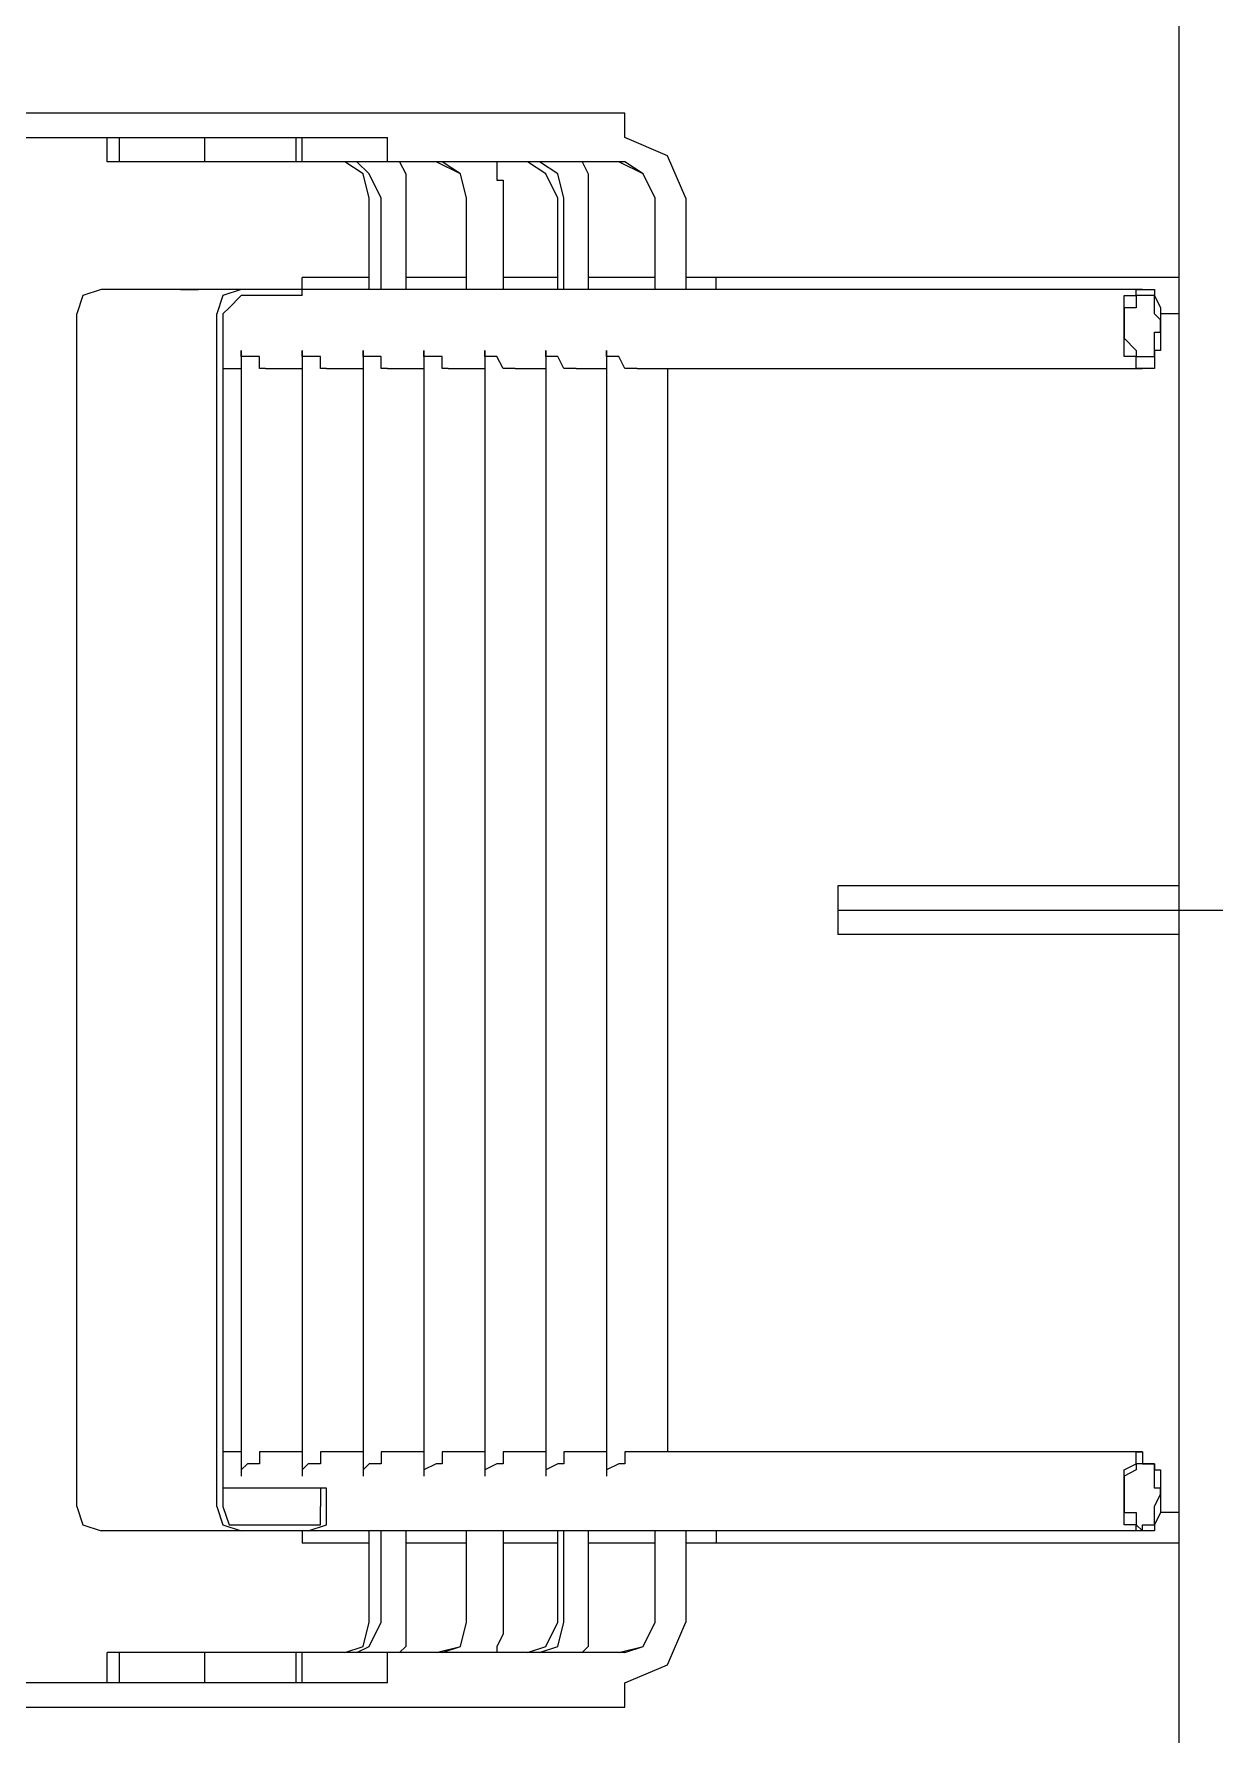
# Model space of a CAD drawing. Header units: millimetres. Extents: x 37084 to 180780, y -153145 to -16322.
# Drawn here: x 70261 to 70665, y -116028 to -115447 of the extents above; entities that cross this region are included whole.
import ezdxf

# ---------------------------------------------------------------- set-up
doc = ezdxf.new("R2010")
doc.units = ezdxf.units.MM
doc.header["$MEASUREMENT"] = 0
doc.linetypes.add('CONTINU', pattern=[0])
doc.layers.add('00', color=5, linetype='Continuous', lineweight=9)

# ---------------------------------------------------------------- blocks, each defined once
blk = doc.blocks.new('MBA')
at = {"color": 0, "linetype": 'ByBlock', "lineweight": 25}
for points in [[(1953013.89, 286503.62), (1953013.89, 285515.54)], [(1953013.89, 286358.01), (1952845.4, 286358.01)], [(1952855.8, 286353.85), (1952855.8, 286358.01)], [(1953013.89, 286149.99), (1952897.4, 286149.99)], [(1952897.4, 286149.99), (1952897.4, 286133.35)], [(1952897.4, 286141.67), (1953294.71, 286141.67)], [(1953013.89, 286133.35), (1952897.4, 286133.35)], [(1952855.8, 285929.49), (1952855.8, 285925.33)], [(1953013.89, 285925.33), (1952845.4, 285925.33)]]:
    blk.add_lwpolyline(points, dxfattribs=at)
at = {"color": 0, "linetype": 'ByBlock', "lineweight": 9}
for points in [[(1952824.59, 286414.17), (1952591.62, 286414.17)], [(1952824.59, 286405.85), (1952824.59, 286414.17)], [(1952591.62, 286405.85), (1952743.47, 286405.85)], [(1952647.78, 286397.53), (1952647.78, 286405.85)], [(1952651.94, 286397.53), (1952651.94, 286405.85)], [(1952681.06, 286397.53), (1952681.06, 286405.85)], [(1952681.06, 286397.53), (1952681.06, 286405.85)], [(1952712.27, 286397.53), (1952712.27, 286405.85)], [(1952714.35, 286397.53), (1952714.35, 286405.85)], [(1952743.47, 286397.53), (1952743.47, 286405.85)], [(1952743.47, 286397.53), (1952743.47, 286405.85)], [(1952845.4, 286385.05), (1952839.15, 286399.61), (1952824.59, 286405.85)], [(1952824.59, 286397.53), (1952647.78, 286397.53)], [(1952737.23, 286385.05), (1952735.15, 286393.37), (1952728.91, 286397.53)], [(1952741.39, 286385.05), (1952737.23, 286393.37), (1952733.07, 286397.53)], [(1952747.63, 286397.53), (1952749.71, 286393.37), (1952749.71, 286391.29), (1952749.71, 286387.13), (1952749.71, 286385.05)], [(1952770.51, 286385.05), (1952768.43, 286393.37), (1952760.11, 286397.53)], [(1952770.51, 286385.05), (1952768.43, 286393.37), (1952762.19, 286397.53)], [(1952780.91, 286397.53), (1952780.91, 286393.37), (1952780.91, 286391.29), (1952782.99, 286391.29), (1952782.99, 286387.13), (1952782.99, 286385.05)], [(1952801.71, 286385.05), (1952797.55, 286393.37), (1952791.31, 286397.53)], [(1952803.79, 286385.05), (1952801.71, 286393.37), (1952795.47, 286397.53)], [(1952810.03, 286397.53), (1952812.11, 286393.37), (1952812.11, 286391.29), (1952812.11, 286387.13), (1952812.11, 286385.05)], [(1952834.99, 286385.05), (1952830.83, 286393.37), (1952822.51, 286397.53)], [(1952834.99, 286385.05), (1952830.83, 286393.37), (1952824.59, 286397.53)], [(1952737.23, 286353.85), (1952737.23, 286385.05)], [(1952741.39, 286353.85), (1952741.39, 286385.05)], [(1952749.71, 286385.05), (1952749.71, 286353.85)], [(1952770.51, 286353.85), (1952770.51, 286385.05)], [(1952770.51, 286353.85), (1952770.51, 286385.05)], [(1952782.99, 286385.05), (1952782.99, 286353.85)], [(1952801.71, 286353.85), (1952801.71, 286385.05)], [(1952803.79, 286353.85), (1952803.79, 286385.05)], [(1952812.11, 286385.05), (1952812.11, 286353.85)], [(1952834.99, 286353.85), (1952834.99, 286385.05)], [(1952834.99, 286353.85), (1952834.99, 286385.05)], [(1952845.4, 286385.05), (1952845.4, 286353.85)], [(1952737.23, 286358.01), (1952714.35, 286358.01)], [(1952714.35, 286353.85), (1952714.35, 286358.01)], [(1952770.51, 286358.01), (1952749.71, 286358.01)], [(1952801.71, 286358.01), (1952782.99, 286358.01)], [(1952834.99, 286358.01), (1952812.11, 286358.01)], [(1952645.7, 286353.85), (1952639.46, 286351.77), (1952637.38, 286345.53)], [(1952714.35, 286353.85), (1952645.7, 286353.85)], [(1952672.74, 286353.85), (1952674.82, 286353.85), (1952678.98, 286353.85)], [(1953001.41, 286353.85), (1952678.98, 286353.85)], [(1952693.54, 286353.85), (1952687.3, 286351.77), (1952685.22, 286345.53)], [(1952693.54, 286351.77), (1952689.38, 286347.61), (1952687.3, 286345.53)], [(1952714.35, 286351.77), (1952693.54, 286351.77)], [(1952714.35, 286351.77), (1952714.35, 286353.85)], [(1953001.41, 286351.77), (1952999.33, 286351.77), (1952999.33, 286347.61), (1952995.17, 286347.61), (1952995.17, 286345.53), (1952995.17, 286343.45), (1952995.17, 286345.53), (1952995.17, 286347.61), (1952995.17, 286351.77), (1952999.33, 286351.77), (1952999.33, 286353.85), (1953001.41, 286353.85)], [(1953001.41, 286353.85), (1953005.57, 286353.85), (1953005.57, 286351.77), (1953007.65, 286347.61), (1953007.65, 286345.53), (1953007.65, 286343.45)], [(1953007.65, 286343.45), (1953005.57, 286345.53), (1953005.57, 286347.61), (1953005.57, 286351.77), (1953001.41, 286351.77)], [(1952637.38, 285937.81), (1952637.38, 286345.53)], [(1952685.22, 285937.81), (1952685.22, 286345.53)], [(1952687.3, 286345.53), (1952687.3, 285937.81)], [(1953013.89, 286345.53), (1953007.65, 286345.53)], [(1952995.17, 286343.45), (1952995.17, 286339.29), (1952995.17, 286337.21), (1952999.33, 286333.04), (1952999.33, 286330.96), (1953001.41, 286330.96)], [(1953001.41, 286326.8), (1952999.33, 286326.8), (1952999.33, 286330.96), (1952995.17, 286330.96), (1952995.17, 286333.04), (1952995.17, 286337.21), (1952995.17, 286339.29), (1952995.17, 286343.45)], [(1953007.65, 286343.45), (1953007.65, 286339.29), (1953007.65, 286337.21), (1953007.65, 286333.04), (1953005.57, 286333.04), (1953005.57, 286330.96), (1953005.57, 286326.8), (1953001.41, 286326.8)], [(1953001.41, 286330.96), (1953005.57, 286330.96), (1953005.57, 286333.04), (1953005.57, 286337.21), (1953005.57, 286339.29), (1953007.65, 286339.29), (1953007.65, 286343.45)], [(1952693.54, 286333.04), (1952693.54, 285950.3)], [(1952693.54, 286333.04), (1952693.54, 286330.96)], [(1952701.86, 286326.8), (1952699.78, 286326.8), (1952699.78, 286330.96), (1952695.62, 286330.96), (1952693.54, 286330.96), (1952693.54, 286333.04)], [(1952714.35, 286333.04), (1952714.35, 285950.3)], [(1952714.35, 286333.04), (1952714.35, 286330.96)], [(1952722.67, 286326.8), (1952720.59, 286326.8), (1952720.59, 286330.96), (1952716.43, 286330.96), (1952714.35, 286330.96), (1952714.35, 286333.04)], [(1952735.15, 286333.04), (1952735.15, 285950.3)], [(1952735.15, 286333.04), (1952735.15, 286330.96)], [(1952743.47, 286326.8), (1952741.39, 286326.8), (1952741.39, 286330.96), (1952737.23, 286330.96), (1952735.15, 286330.96), (1952735.15, 286333.04)], [(1952755.95, 286333.04), (1952755.95, 285950.3)], [(1952755.95, 286333.04), (1952755.95, 286330.96)], [(1952764.27, 286326.8), (1952762.19, 286326.8), (1952762.19, 286330.96), (1952760.11, 286330.96), (1952755.95, 286330.96), (1952755.95, 286333.04)], [(1952776.75, 286333.04), (1952776.75, 285950.3)], [(1952776.75, 286333.04), (1952776.75, 286330.96)], [(1952787.15, 286326.8), (1952782.99, 286326.8), (1952780.91, 286330.96), (1952776.75, 286330.96), (1952776.75, 286333.04)], [(1952797.55, 286333.04), (1952797.55, 285950.3)], [(1952797.55, 286333.04), (1952797.55, 286330.96)], [(1952807.95, 286326.8), (1952803.79, 286326.8), (1952801.71, 286330.96), (1952797.55, 286330.96), (1952797.55, 286333.04)], [(1952818.35, 286333.04), (1952818.35, 285950.3)], [(1952818.35, 286333.04), (1952818.35, 286330.96)], [(1952828.75, 286326.8), (1952824.59, 286326.8), (1952822.51, 286330.96), (1952818.35, 286330.96), (1952818.35, 286333.04)], [(1952687.3, 286326.8), (1952693.54, 286326.8)], [(1952701.86, 286326.8), (1952714.35, 286326.8)], [(1952722.67, 286326.8), (1952735.15, 286326.8)], [(1952743.47, 286326.8), (1952755.95, 286326.8)], [(1952764.27, 286326.8), (1952776.75, 286326.8)], [(1952787.15, 286326.8), (1952797.55, 286326.8)], [(1952807.95, 286326.8), (1952818.35, 286326.8)], [(1952828.75, 286326.8), (1953001.41, 286326.8)], [(1952839.15, 286326.8), (1952839.15, 285956.54)], [(1952693.54, 285956.54), (1952687.3, 285956.54)], [(1952701.86, 285956.54), (1952699.78, 285956.54), (1952699.78, 285952.38), (1952695.62, 285952.38), (1952693.54, 285950.3)], [(1952714.35, 285956.54), (1952701.86, 285956.54)], [(1952722.67, 285956.54), (1952720.59, 285956.54), (1952720.59, 285952.38), (1952716.43, 285952.38), (1952714.35, 285950.3)], [(1952735.15, 285956.54), (1952722.67, 285956.54)], [(1952743.47, 285956.54), (1952741.39, 285956.54), (1952741.39, 285952.38), (1952737.23, 285952.38), (1952735.15, 285950.3)], [(1952755.95, 285956.54), (1952743.47, 285956.54)], [(1952764.27, 285956.54), (1952762.19, 285956.54), (1952762.19, 285952.38), (1952760.11, 285952.38), (1952755.95, 285950.3)], [(1952776.75, 285956.54), (1952764.27, 285956.54)], [(1952787.15, 285956.54), (1952782.99, 285956.54), (1952782.99, 285952.38), (1952780.91, 285952.38), (1952776.75, 285950.3)], [(1952797.55, 285956.54), (1952787.15, 285956.54)], [(1952807.95, 285956.54), (1952803.79, 285956.54), (1952803.79, 285952.38), (1952801.71, 285952.38), (1952797.55, 285950.3)], [(1952818.35, 285956.54), (1952807.95, 285956.54)], [(1952828.75, 285956.54), (1952824.59, 285956.54), (1952824.59, 285952.38), (1952822.51, 285952.38), (1952818.35, 285950.3)], [(1953001.41, 285956.54), (1952828.75, 285956.54)], [(1953001.41, 285952.38), (1952999.33, 285952.38), (1952999.33, 285950.3), (1952995.17, 285948.22), (1952995.17, 285944.06), (1952995.17, 285941.97), (1952995.17, 285944.06), (1952995.17, 285948.22), (1952995.17, 285950.3), (1952999.33, 285952.38), (1952999.33, 285956.54), (1953001.41, 285956.54)], [(1953001.41, 285956.54), (1953001.41, 285952.38), (1953005.57, 285952.38), (1953005.57, 285950.3), (1953007.65, 285950.3), (1953007.65, 285948.22), (1953007.65, 285944.06), (1953007.65, 285941.97)], [(1952693.54, 285950.3), (1952693.54, 285948.22)], [(1952714.35, 285950.3), (1952714.35, 285948.22)], [(1952735.15, 285950.3), (1952735.15, 285948.22)], [(1952755.95, 285950.3), (1952755.95, 285948.22)], [(1952776.75, 285950.3), (1952776.75, 285948.22)], [(1952797.55, 285950.3), (1952797.55, 285948.22)], [(1952818.35, 285950.3), (1952818.35, 285948.22)], [(1953007.65, 285941.97), (1953007.65, 285944.06), (1953005.57, 285944.06), (1953005.57, 285948.22), (1953005.57, 285950.3), (1953005.57, 285952.38), (1953001.41, 285952.38)], [(1952722.67, 285944.06), (1952687.3, 285944.06)], [(1952720.59, 285944.06), (1952720.59, 285937.81)], [(1952722.67, 285937.81), (1952722.67, 285944.06)], [(1952995.17, 285941.97), (1952995.17, 285937.81), (1952995.17, 285935.73), (1952999.33, 285935.73), (1952999.33, 285931.57), (1953001.41, 285929.49)], [(1953001.41, 285929.49), (1952999.33, 285929.49), (1952999.33, 285931.57), (1952995.17, 285931.57), (1952995.17, 285935.73), (1952995.17, 285937.81), (1952995.17, 285941.97)], [(1953007.65, 285941.97), (1953007.65, 285937.81), (1953007.65, 285935.73), (1953005.57, 285931.57), (1953005.57, 285929.49), (1953001.41, 285929.49)], [(1953001.41, 285929.49), (1953001.41, 285931.57), (1953005.57, 285931.57), (1953005.57, 285935.73), (1953005.57, 285937.81), (1953007.65, 285941.97)], [(1952637.38, 285937.81), (1952639.46, 285931.57), (1952645.7, 285929.49)], [(1952685.22, 285937.81), (1952687.3, 285931.57), (1952693.54, 285929.49)], [(1952687.3, 285937.81), (1952689.38, 285931.57), (1952693.54, 285931.57)], [(1952716.43, 285929.49), (1952722.67, 285931.57), (1952722.67, 285937.81)], [(1952716.43, 285931.57), (1952720.59, 285931.57), (1952720.59, 285937.81)], [(1953013.89, 285935.73), (1953007.65, 285935.73)], [(1952716.43, 285929.49), (1952645.7, 285929.49)], [(1952678.98, 285929.49), (1952674.82, 285929.49), (1952672.74, 285929.49)], [(1953001.41, 285929.49), (1952678.98, 285929.49)], [(1952693.54, 285931.57), (1952716.43, 285931.57)], [(1952714.35, 285929.49), (1952714.35, 285925.33)], [(1952737.23, 285898.29), (1952737.23, 285929.49)], [(1952741.39, 285898.29), (1952741.39, 285929.49)], [(1952749.71, 285929.49), (1952749.71, 285898.29)], [(1952770.51, 285898.29), (1952770.51, 285929.49)], [(1952770.51, 285898.29), (1952770.51, 285929.49)], [(1952782.99, 285929.49), (1952782.99, 285898.29)], [(1952801.71, 285898.29), (1952801.71, 285929.49)], [(1952803.79, 285898.29), (1952803.79, 285929.49)], [(1952812.11, 285929.49), (1952812.11, 285898.29)], [(1952834.99, 285898.29), (1952834.99, 285929.49)], [(1952834.99, 285898.29), (1952834.99, 285929.49)], [(1952845.4, 285929.49), (1952845.4, 285898.29)], [(1952737.23, 285925.33), (1952714.35, 285925.33)], [(1952770.51, 285925.33), (1952749.71, 285925.33)], [(1952801.71, 285925.33), (1952782.99, 285925.33)], [(1952834.99, 285925.33), (1952812.11, 285925.33)], [(1952728.91, 285887.89), (1952735.15, 285889.97), (1952737.23, 285898.29)], [(1952733.07, 285887.89), (1952737.23, 285889.97), (1952741.39, 285898.29)], [(1952749.71, 285898.29), (1952749.71, 285896.21), (1952749.71, 285894.13), (1952749.71, 285889.97), (1952747.63, 285887.89)], [(1952760.11, 285887.89), (1952768.43, 285889.97), (1952770.51, 285898.29)], [(1952762.19, 285887.89), (1952768.43, 285889.97), (1952770.51, 285898.29)], [(1952782.99, 285898.29), (1952782.99, 285896.21), (1952782.99, 285894.13), (1952780.91, 285889.97), (1952780.91, 285887.89)], [(1952791.31, 285887.89), (1952797.55, 285889.97), (1952801.71, 285898.29)], [(1952795.47, 285887.89), (1952801.71, 285889.97), (1952803.79, 285898.29)], [(1952812.11, 285898.29), (1952812.11, 285896.21), (1952812.11, 285894.13), (1952812.11, 285889.97), (1952810.03, 285887.89)], [(1952822.51, 285887.89), (1952830.83, 285889.97), (1952834.99, 285898.29)], [(1952824.59, 285877.49), (1952839.15, 285883.73), (1952845.4, 285898.29)], [(1952824.59, 285887.89), (1952830.83, 285889.97), (1952834.99, 285898.29)], [(1952824.59, 285887.89), (1952647.78, 285887.89)], [(1952647.78, 285877.49), (1952647.78, 285887.89)], [(1952651.94, 285877.49), (1952651.94, 285887.89)], [(1952681.06, 285877.49), (1952681.06, 285887.89)], [(1952681.06, 285877.49), (1952681.06, 285887.89)], [(1952712.27, 285877.49), (1952712.27, 285887.89)], [(1952714.35, 285877.49), (1952714.35, 285887.89)], [(1952743.47, 285877.49), (1952743.47, 285887.89)], [(1952743.47, 285877.49), (1952743.47, 285887.89)], [(1952743.47, 285877.49), (1952591.62, 285877.49)], [(1952824.59, 285869.17), (1952824.59, 285877.49)], [(1952591.62, 285869.17), (1952824.59, 285869.17)]]:
    blk.add_lwpolyline(points, dxfattribs=at)

msp = doc.modelspace()

# ---------------------------------------------------------------- block references
at = {"layer": '00', "linetype": 'CONTINU', "lineweight": 20}
msp.add_blockref('MBA', (-1882361.32, -401888.42, 0), dxfattribs=at)

doc.saveas('drawing.dxf')
